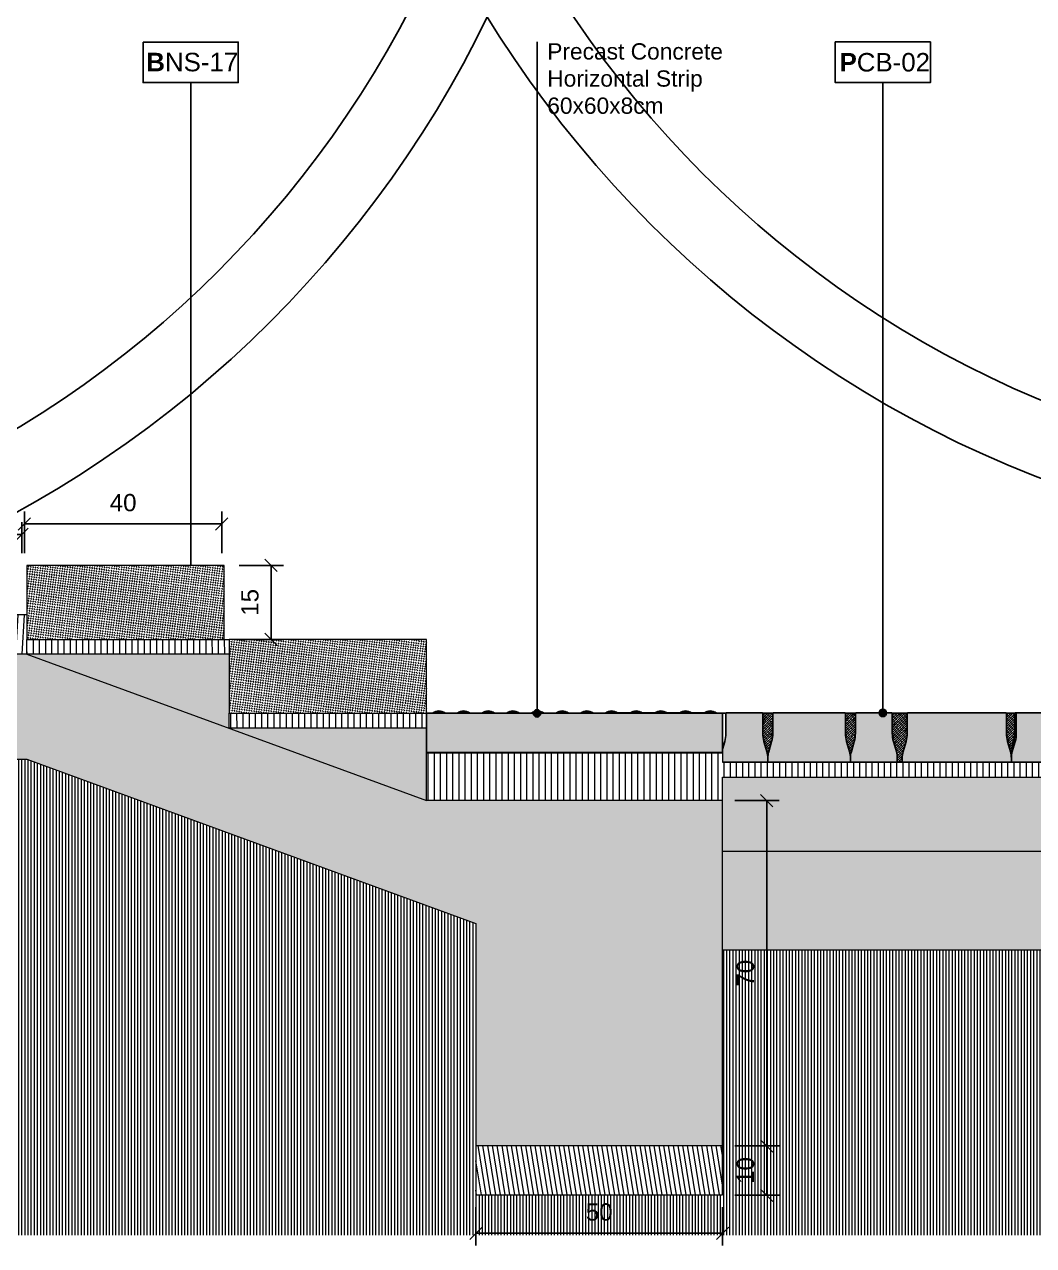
# Model space of a CAD drawing. Header units: metres. Extents: x -325 to 301, y -147 to 149.
# Drawn here: x 67.437 to 69.482, y 34.236 to 36.712 of the extents above; entities that cross this region are included whole.
import ezdxf

# ---------------------------------------------------------------- set-up
doc = ezdxf.new("R2010")
doc.units = ezdxf.units.M
doc.layers.get('Defpoints').update_dxf_attribs({"lineweight": 13})
doc.layers.add('-aux', color=50, linetype='Continuous', plot=False)
doc.layers.add('-AUX-QAD', color=5, linetype='Continuous', plot=False)
for name, color, linetype, true_color in [('0-TX-1_25', 7, 'Continuous', 0x3f4f7f), ('3-TR-paviment fort', 7, 'Continuous', 0xd1d1d1), ('EIT_3 TR sorra', 7, 'Continuous', 0xd8ceb0)]:
    doc.layers.add(name, color=color, linetype=linetype, true_color=true_color)
for name, color, linetype, lineweight, true_color in [('03-TR-Paviment_05_Open Joint Precast Pavements', 7, 'Continuous', 5, 0xb3b3b3), ('03-TR-Paviment_08_Natural Stone Bleachers', 7, 'Continuous', 5, 0xafad9d), ('3-TR sorra granitica', 7, 'Continuous', 0, 0xf2dac9), ('3-TR tot_u', 7, 'Continuous', 5, 0x787878)]:
    doc.layers.add(name, color=color, linetype=linetype, lineweight=lineweight, true_color=true_color)
for name, color, linetype, lineweight in [('1-CM', 7, 'Continuous', 0), ('3-TR Formigó', 252, 'Continuous', 0), ('3-TR Seleccionat', 44, 'Continuous', 0), ('3-TR Tot-u', 37, 'Continuous', 0)]:
    doc.layers.add(name, color=color, linetype=linetype, lineweight=lineweight)
for name, color, linetype in [('1-L- kodolé', 7, 'Continuous'), ('A-KEYPLAN_HATCH', 7, 'Continuous'), ('A_TEXT_2', 7, 'Continuous')]:
    doc.layers.add(name, color=color, linetype=linetype)
doc.styles.get("Standard").update_dxf_attribs({"font": 'arial.ttf'})
doc.dimstyles.new('ISO-25', dxfattribs={"dimtxt": 0.1, "dimasz": 0.1, "dimexe": 0.1, "dimexo": 0.1, "dimgap": 0.1, "dimtad": 1, "dimdec": 0, "dimlfac": 100, "dimzin": 9, "dimtxsty": 'Standard', "dimblk": 'OBLIQUE', "dimcen": 0.1, "dimadec": 0, "dimazin": 0, "dimtfac": 1, "dimtdec": 0, "dimtmove": 0, "dimatfit": 3, "dimldrblk": 'OBLIQUE', "dimfxl": 1, "dimarcsym": 0})
pattern_1 = [(44.4325457, (44.7649965, -35.0010434), (0.00187572522, 0.00661871837), [0.0085328125, -0.0017065625, 0, -0.0017065625])]

# ---------------------------------------------------------------- blocks, each defined once
blk = doc.blocks.new('BNS18')
at = {"layer": '03-TR-Paviment_08_Natural Stone Bleachers'}
h = blk.add_hatch(dxfattribs=at)
h.set_pattern_fill('DASH', color=256, scale=0.0011, angle=233, style=0, double=1)
h.set_pattern_definition([(233, (-64.0042394, -52.5933934), (0.00068739555, -0.00489107349), [0.0034925, -0.0034925])])
h.paths.add_polyline_path([(0.4, 0.15), (0.4, 0), (0, 0), (0, 0.15)])
at = {"layer": '1-CM'}
blk.add_lwpolyline([(0.4, 0.15), (0.4, 0), (0, 0), (0, 0.15)], close=True, dxfattribs=at)
blk = doc.blocks.new('hatch keyplan 2')
at = {"layer": 'A-KEYPLAN_HATCH'}
blk.add_lwpolyline([(0, 0.00548), (0.01287, 0.00548), (0.01287, 0), (0, 0)], close=True, dxfattribs=at)
blk = doc.blocks.new('hatch keyplan')
at = {"layer": 'A-KEYPLAN_HATCH'}
blk.add_blockref('hatch keyplan 2', (1.43058, 0.85215), dxfattribs=at)
blk = doc.blocks.new('PCB03')
at = {"layer": 'A-KEYPLAN_HATCH'}
blk.add_blockref('hatch keyplan', (-1.42958, -0.85215), dxfattribs=at)
at = {"layer": 'A_TEXT_2', "insert": (0.0002, 0.00399), "char_height": 0.0025, "attachment_point": 1}
blk.add_mtext_dynamic_manual_height_columns('\\pi0.00139;{\\fArial|b1|i0|c0|p34;P}CB-02', width=0.0145619, gutter_width=0.015, heights=[0], dxfattribs=at)
blk = doc.blocks.new('BNS17')
at = {"layer": 'A-KEYPLAN_HATCH'}
blk.add_lwpolyline([(0, 0.0039), (0.00917, 0.0039), (0.00917, 0), (0, 0)], close=True, dxfattribs=at)
at = {"layer": 'A_TEXT_2', "insert": (0.00031, 0.00286), "char_height": 0.0017812, "attachment_point": 1}
blk.add_mtext_dynamic_manual_height_columns('{\\fArial|b1|i0|c0|p34;B}NS-17', width=0.0103753, gutter_width=0.01069, heights=[0], dxfattribs=at)
blk = doc.blocks.new('_Oblique')
at = {"color": 0, "lineweight": -2}
blk.add_line((-0.5, -0.5), (0.5, 0.5), dxfattribs=at)
blk = doc.blocks.new('*D1935')
at = {"layer": '0-TX-1_25', "color": 0, "lineweight": -2, "transparency": 16777216}
for p, q in [((67.4366, 35.64), (67.4366, 35.7241)), ((67.8366, 35.64), (67.8366, 35.7241)), ((67.8366, 35.6991), (67.4366, 35.6991))]:
    blk.add_line(p, q, dxfattribs=at)
at = {"layer": 'Defpoints', "color": 0, "transparency": 16777216}
for p in [(67.4366, 35.6991), (67.4366, 35.615), (67.8366, 35.615)]:
    blk.add_point(p, dxfattribs=at)
at = {"layer": '0-TX-1_25', "color": 0, "lineweight": -2, "transparency": 16777216, "xscale": 0.025, "yscale": 0.025, "zscale": 0.025, "rotation": 180}
blk.add_blockref('_Oblique', (67.4366, 35.6991), dxfattribs=at)
at = {"layer": '0-TX-1_25', "color": 0, "lineweight": -2, "transparency": 16777216, "xscale": 0.025, "yscale": 0.025, "zscale": 0.025}
blk.add_blockref('_Oblique', (67.8366, 35.6991), dxfattribs=at)
at = {"layer": '0-TX-1_25', "color": 0, "transparency": 16777216, "insert": (67.6366, 35.742), "char_height": 0.035, "attachment_point": 5}
blk.add_mtext('40', dxfattribs=at)
blk = doc.blocks.new('*D1936')
at = {"layer": '0-TX-1_25', "color": 0, "lineweight": -2, "transparency": 16777216}
for p, q in [((67.8716, 35.615), (67.9616, 35.615)), ((67.9366, 35.465), (67.9366, 35.615)), ((67.8716, 35.465), (67.9616, 35.465))]:
    blk.add_line(p, q, dxfattribs=at)
at = {"layer": 'Defpoints', "color": 0, "transparency": 16777216}
for p in [(67.8466, 35.615), (67.9366, 35.615), (67.8466, 35.465)]:
    blk.add_point(p, dxfattribs=at)
at = {"layer": '0-TX-1_25', "color": 0, "lineweight": -2, "transparency": 16777216, "xscale": 0.025, "yscale": 0.025, "zscale": 0.025}
for p, rotation in [((67.9366, 35.615), 90), ((67.9366, 35.465), 270)]:
    blk.add_blockref('_Oblique', p, dxfattribs=dict(at, rotation=rotation))
at = {"layer": '0-TX-1_25', "color": 0, "transparency": 16777216, "insert": (67.8937, 35.54), "char_height": 0.035, "attachment_point": 5, "rotation": 90}
blk.add_mtext('15', dxfattribs=at)
blk = doc.blocks.new('POINT')
at = {"layer": '0-TX-1_25'}
h = blk.add_hatch(dxfattribs=at)
h.set_pattern_fill('ANGLE', color=256)
h.set_pattern_definition([(0, (-83.747, -12.726), (0, 6.985), [5.08, -1.905]), (90, (-83.747, -12.726), (-6.985, 4e-16), [5.08, -1.905])])
edge = h.paths.add_edge_path()
edge.add_arc((0, 0), 0.0075, 0, 360)
h = blk.add_hatch(color=256, dxfattribs=at)
h.dxf.hatch_style = 1
edge = h.paths.add_edge_path()
edge.add_arc((0, 0), 0.0075, 0, 360)
blk.add_circle((0, 0), 0.0075, dxfattribs=at)
blk = doc.blocks.new('*D1938')
at = {"layer": '0-TX-1_25', "color": 0, "lineweight": -2, "transparency": 16777216}
for p, q in [((67.0316, 35.64), (67.0316, 35.7026)), ((67.4316, 35.64), (67.4316, 35.7026)), ((67.0316, 35.6776), (67.4316, 35.6776))]:
    blk.add_line(p, q, dxfattribs=at)
at = {"layer": 'Defpoints', "color": 0, "transparency": 16777216}
for p in [(67.4316, 35.6776), (67.0316, 35.615), (67.4316, 35.615)]:
    blk.add_point(p, dxfattribs=at)
at = {"layer": '0-TX-1_25', "color": 0, "lineweight": -2, "transparency": 16777216, "xscale": 0.025, "yscale": 0.025, "zscale": 0.025, "rotation": 180}
blk.add_blockref('_Oblique', (67.0316, 35.6776), dxfattribs=at)
at = {"layer": '0-TX-1_25', "color": 0, "lineweight": -2, "transparency": 16777216, "xscale": 0.025, "yscale": 0.025, "zscale": 0.025}
blk.add_blockref('_Oblique', (67.4316, 35.6776), dxfattribs=at)
at = {"layer": '0-TX-1_25', "color": 0, "transparency": 16777216, "insert": (67.2316, 35.7205), "char_height": 0.035, "attachment_point": 5}
blk.add_mtext('40', dxfattribs=at)
blk = doc.blocks.new('*U1805')
at = {"layer": '3-TR-paviment fort'}
blk.add_hatch(color=256, dxfattribs=at).paths.add_polyline_path([(0.025, 0), (0.05, 0, 0.4)])
blk.add_lwpolyline([(0.025, 0), (0.05, 0)])
blk.add_arc((0.0375, -0.013125), 0.018125, 46.397181, 133.602819)
blk = doc.blocks.new('*U1806')
at = {"color": 0, "linetype": 'ByBlock', "lineweight": -2, "transparency": 16777216}
for p in [(0, 0.08), (0.05, 0.08), (0.1, 0.08), (0.15, 0.08), (0.2, 0.08), (0.25, 0.08), (0.3, 0.08), (0.35, 0.08), (0.4, 0.08), (0.45, 0.08), (0.5, 0.08), (0.55, 0.08)]:
    blk.add_blockref('*U1805', p, dxfattribs=at)
blk = doc.blocks.new('Warning Surface 600x600x80')
at = {"layer": '3-TR-paviment fort'}
blk.add_hatch(color=256, dxfattribs=at).paths.add_polyline_path([(0, 0.08), (0.6, 0.08), (0.6, 0), (0.0002, 0.0006)])
blk.add_lwpolyline([(0, 0.08), (0.6, 0.08)])
at = {"layer": '1-CM'}
blk.add_lwpolyline([(0.6, 0.08), (0, 0.08), (0, 0), (0.6, 0)], close=True, dxfattribs=at)
blk.add_blockref('*U1806', (-0.0125, 0))
blk = doc.blocks.new('*D3004')
at = {"layer": '0-TX-1_25', "color": 0, "lineweight": -2, "transparency": 16777216}
for p, q in [((68.3516, 34.3136), (68.3516, 34.2359)), ((68.8516, 34.3136), (68.8516, 34.2359)), ((68.3516, 34.2609), (68.8516, 34.2609))]:
    blk.add_line(p, q, dxfattribs=at)
at = {"layer": 'Defpoints', "color": 0, "transparency": 16777216}
for p in [(68.3516, 34.3386), (68.8516, 34.3386), (68.8516, 34.2609)]:
    blk.add_point(p, dxfattribs=at)
at = {"layer": '0-TX-1_25', "color": 0, "lineweight": -2, "transparency": 16777216, "xscale": 0.025, "yscale": 0.025, "zscale": 0.025, "rotation": 180}
blk.add_blockref('_Oblique', (68.3516, 34.2609), dxfattribs=at)
at = {"layer": '0-TX-1_25', "color": 0, "lineweight": -2, "transparency": 16777216, "xscale": 0.025, "yscale": 0.025, "zscale": 0.025}
blk.add_blockref('_Oblique', (68.8516, 34.2609), dxfattribs=at)
at = {"layer": '0-TX-1_25', "color": 0, "transparency": 16777216, "insert": (68.6016, 34.3038), "char_height": 0.035, "attachment_point": 5}
blk.add_mtext('50', dxfattribs=at)
blk = doc.blocks.new('*D3005')
at = {"layer": '0-TX-1_25', "color": 0, "lineweight": -2, "transparency": 16777216}
for p, q in [((68.8766, 35.1381), (68.9661, 35.1381)), ((68.9411, 35.1381), (68.9411, 34.4381)), ((68.8762, 34.4381), (68.9661, 34.4381))]:
    blk.add_line(p, q, dxfattribs=at)
at = {"layer": 'Defpoints', "color": 0, "transparency": 16777216}
for p in [(68.8516, 35.1381), (68.8512, 34.4381), (68.9411, 34.4381)]:
    blk.add_point(p, dxfattribs=at)
at = {"layer": '0-TX-1_25', "color": 0, "lineweight": -2, "transparency": 16777216, "xscale": 0.025, "yscale": 0.025, "zscale": 0.025}
for p, rotation in [((68.9411, 35.1381), 90), ((68.9411, 34.4381), 270)]:
    blk.add_blockref('_Oblique', p, dxfattribs=dict(at, rotation=rotation))
at = {"layer": '0-TX-1_25', "color": 0, "transparency": 16777216, "insert": (68.8982, 34.7881), "char_height": 0.035, "attachment_point": 5, "rotation": 90}
blk.add_mtext('70', dxfattribs=at)
blk = doc.blocks.new('*D3006')
at = {"layer": '0-TX-1_25', "color": 0, "lineweight": -2, "transparency": 16777216}
for p, q in [((68.8762, 34.4381), (68.9661, 34.4381)), ((68.9411, 34.4381), (68.9411, 34.3381)), ((68.8762, 34.3381), (68.9661, 34.3381))]:
    blk.add_line(p, q, dxfattribs=at)
at = {"layer": 'Defpoints', "color": 0, "transparency": 16777216}
for p in [(68.8512, 34.4381), (68.8512, 34.3381), (68.9411, 34.3381)]:
    blk.add_point(p, dxfattribs=at)
at = {"layer": '0-TX-1_25', "color": 0, "lineweight": -2, "transparency": 16777216, "xscale": 0.025, "yscale": 0.025, "zscale": 0.025}
for p, rotation in [((68.9411, 34.4381), 90), ((68.9411, 34.3381), 270)]:
    blk.add_blockref('_Oblique', p, dxfattribs=dict(at, rotation=rotation))
at = {"layer": '0-TX-1_25', "color": 0, "transparency": 16777216, "insert": (68.8982, 34.3881), "char_height": 0.035, "attachment_point": 5, "rotation": 90}
blk.add_mtext('10', dxfattribs=at)

msp = doc.modelspace()

# ---------------------------------------------------------------- hatches: boundary and pattern name
at = {"layer": '03-TR-Paviment_05_Open Joint Precast Pavements'}
h = msp.add_hatch(color=256, dxfattribs=at)
h.dxf.hatch_style = 1
h.paths.add_polyline_path([(68.9332, 35.2738), (68.9332, 35.315), (68.9324, 35.315), (68.9324, 35.3158), (68.8591, 35.3158), (68.8591, 35.315), (68.8583, 35.2738, -0.069923), (68.8561, 35.2581), (68.8516, 35.2424), (68.8516, 35.2158), (68.9432, 35.2158), (68.9432, 35.224, 0.069923), (68.9413, 35.2374), (68.9354, 35.2581, -0.069923)])
h = msp.add_hatch(color=256, dxfattribs=at)
h.dxf.hatch_style = 1
edge = h.paths.add_edge_path()
edge.add_line((69.1107, 35.2158), (69.1107, 35.224))
edge.add_arc((69.0623, 35.224), 0.0484, 360, 375.999)
edge.add_line((69.1088, 35.2374), (69.1029, 35.2581))
edge.add_arc((69.1578, 35.2738), 0.0571, 180, 195.999, ccw=False)
edge.add_line((69.1007, 35.2738), (69.1007, 35.315))
edge.add_line((69.1007, 35.315), (69.0999, 35.315))
edge.add_line((69.0999, 35.315), (69.0999, 35.3158))
edge.add_line((69.0999, 35.3158), (68.9541, 35.3158))
edge.add_line((68.9541, 35.3158), (68.9541, 35.315))
edge.add_line((68.9541, 35.315), (68.9533, 35.315))
edge.add_line((68.9533, 35.315), (68.9533, 35.2738))
edge.add_arc((68.8961, 35.2738), 0.0571, 344.001, 360, ccw=False)
edge.add_line((68.951, 35.2581), (68.9451, 35.2374))
edge.add_arc((68.9916, 35.224), 0.0484, 164.001, 180)
edge.add_line((68.9432, 35.224), (68.9432, 35.2158))
edge.add_line((68.9432, 35.2158), (69.1107, 35.2158))
h = msp.add_hatch(color=256, dxfattribs=at)
h.dxf.hatch_style = 1
edge = h.paths.add_edge_path()
edge.add_line((69.2057, 35.2158), (69.2057, 35.224))
edge.add_arc((69.1573, 35.224), 0.0484, 0, 15.999)
edge.add_line((69.2038, 35.2374), (69.1979, 35.2581))
edge.add_arc((69.2528, 35.2738), 0.0571, 180, 195.999, ccw=False)
edge.add_line((69.1956, 35.2738), (69.1956, 35.315))
edge.add_line((69.1956, 35.315), (69.1948, 35.315))
edge.add_line((69.1948, 35.315), (69.1948, 35.3158))
edge.add_line((69.1948, 35.3158), (69.1215, 35.3158))
edge.add_line((69.1215, 35.3158), (69.1215, 35.315))
edge.add_line((69.1215, 35.315), (69.1208, 35.315))
edge.add_line((69.1208, 35.315), (69.1208, 35.2738))
edge.add_arc((69.0636, 35.2738), 0.0571, -15.999, 0, ccw=False)
edge.add_line((69.1185, 35.2581), (69.1126, 35.2374))
edge.add_arc((69.1591, 35.224), 0.0484, 164.001, 180)
edge.add_line((69.1107, 35.224), (69.1107, 35.2158))
edge.add_line((69.1107, 35.2158), (69.2057, 35.2158))
h = msp.add_hatch(color=256, dxfattribs=at)
h.dxf.hatch_style = 1
edge = h.paths.add_edge_path()
edge.add_line((69.4369, 35.2158), (69.4369, 35.224))
edge.add_arc((69.3885, 35.224), 0.0484, 0, 15.999)
edge.add_line((69.435, 35.2374), (69.4291, 35.2581))
edge.add_arc((69.484, 35.2738), 0.0571, 180, 195.999, ccw=False)
edge.add_line((69.4269, 35.2738), (69.4269, 35.315))
edge.add_line((69.4269, 35.315), (69.4261, 35.315))
edge.add_line((69.4261, 35.315), (69.4261, 35.3158))
edge.add_line((69.4261, 35.3158), (69.2265, 35.3158))
edge.add_line((69.2265, 35.3158), (69.2265, 35.315))
edge.add_line((69.2265, 35.315), (69.2257, 35.315))
edge.add_line((69.2257, 35.315), (69.2257, 35.2738))
edge.add_arc((69.1686, 35.2738), 0.0571, -15.999, 0, ccw=False)
edge.add_line((69.2235, 35.2581), (69.2176, 35.2374))
edge.add_arc((69.2641, 35.224), 0.0484, 164.001, 180)
edge.add_line((69.2157, 35.224), (69.2157, 35.2158))
edge.add_line((69.2157, 35.2158), (69.4369, 35.2158))
h = msp.add_hatch(color=256, dxfattribs=at)
h.dxf.hatch_style = 1
h.paths.add_polyline_path([(69.5185, 35.2738), (69.5185, 35.315), (69.5177, 35.315), (69.5177, 35.3158), (69.4444, 35.3158), (69.4444, 35.315), (69.4436, 35.2738, -0.069923), (69.4414, 35.2581), (69.4369, 35.2424), (69.4369, 35.2158), (69.5286, 35.2158), (69.5286, 35.224, 0.069923), (69.5267, 35.2374), (69.5207, 35.2581, -0.069923)])
at = {"layer": '3-TR Formigó'}
h = msp.add_hatch(dxfattribs=at)
h.set_pattern_fill('ANSI31', color=256, scale=0.003, angle=234.1752)
h.set_pattern_definition([(279.175244, (-140.610457, -9.582296), (0.00940313004, 0.0015188056), [])])
h.paths.add_polyline_path([(68.8516, 34.4386), (68.3516, 34.4386), (68.3516, 34.3386), (68.8516, 34.3386)])
at = {"layer": '3-TR Seleccionat'}
h = msp.add_hatch(dxfattribs=at)
h.set_pattern_fill('ANSI31', color=256, scale=0.002, angle=225, style=0)
h.set_pattern_definition([(270, (64.4152305, 34.524686), (0.00635, -2e-18), [])])
h.paths.add_polyline_path([(68.8516, 34.8355), (68.8516, 34.3386), (68.3516, 34.3386), (68.3516, 34.8891), (67.4416, 35.222), (67.3416, 35.222), (67.3416, 34.635), (66.8416, 34.635), (66.8416, 35.135), (64.5668, 35.135), (64.5684, 34.7197), (64.5668, 34.2572), (71.5671, 34.2571), (71.5668, 34.8358), (69.5168, 34.8358)])
at = {"layer": '3-TR sorra granitica'}
h = msp.add_hatch(dxfattribs=at)
h.set_pattern_fill('LINE', color=256, scale=0.1, angle=51.1041, style=0)
h.set_pattern_definition([(86.7506083, (101.37116, 242.021524), (-0.0124799034, 0.00070852734), [])])
h.paths.add_polyline_path([(65.7373, 35.4947), (65.7376, 35.4947), (65.7376, 35.5145), (65.7373, 35.5145)])
h.paths.add_polyline_path([(65.8216, 35.515), (65.8216, 35.485), (66.8416, 35.4852), (66.8416, 35.435), (67.4416, 35.435), (67.4419, 35.5149)])
h = msp.add_hatch(dxfattribs=at)
h.set_pattern_fill('LINE', color=256, scale=0.1, angle=54.368, style=0)
h.set_pattern_definition([(90.014497, (93.214715, 243.640808), (-0.0124999996, -3.1627e-06), [])])
h.paths.add_polyline_path([(67.4416, 35.435), (67.4416, 35.465), (67.8516, 35.465), (67.8516, 35.435)])
h.paths.add_polyline_path([(67.4416, 35.465), (67.4454, 35.465), (67.4419, 35.4354), (67.4416, 35.4354)])
h = msp.add_hatch(dxfattribs=at)
h.set_pattern_fill('LINE', color=256, scale=0.1, angle=54.368, style=0)
h.set_pattern_definition([(90.014497, (92.814715, 243.490808), (-0.0124999996, -3.1627e-06), [])])
h.paths.add_polyline_path([(67.8516, 35.285), (67.8516, 35.315), (68.2516, 35.315), (68.2516, 35.285)])
h.paths.add_polyline_path([(67.8507, 35.315), (67.8524, 35.315), (67.8498, 35.2852), (67.8516, 35.2852)])
h = msp.add_hatch(dxfattribs=at)
h.set_pattern_fill('LINE', color=256, scale=0.1, angle=54.368, style=0)
h.set_pattern_definition([(90.014497, (93.614715, 243.376648), (-0.0124999996, -3.1627e-06), [])])
h.paths.add_polyline_path([(69.5171, 35.2146), (69.5166, 35.1854), (69.5169, 35.1854), (69.5168, 35.2146)], flags=16)
h.paths.add_polyline_path([(69.4313, 35.1846), (71.5668, 35.1858), (71.5668, 35.2158), (68.8516, 35.2147), (68.8516, 35.2358), (68.2516, 35.2358), (68.2516, 35.1386), (68.8516, 35.1386), (68.8516, 35.1848)])
at = {"layer": '3-TR Tot-u'}
h = msp.add_hatch(dxfattribs=at)
h.set_pattern_fill('EARTH', color=256, scale=0.005, angle=-84.0741)
h.set_pattern_definition([(275.925852, (5.727865, -44.551055), (0.034858251, -0.028302426), [0.03175, -0.03175]), (275.925852, (5.739708, -44.549825), (0.034858251, -0.028302426), [0.03175, -0.03175]), (275.925852, (5.75155, -44.548596), (0.034858251, -0.028302426), [0.03175, -0.03175]), (5.925852, (5.755908, -44.552134), (0.028302426, 0.034858251), [0.03175, -0.03175]), (5.925852, (5.757137, -44.563977), (0.028302426, 0.034858251), [0.03175, -0.03175]), (5.925852, (5.758366, -44.57582), (0.028302426, 0.034858251), [0.03175, -0.03175])])
h.paths.add_polyline_path([(68.8516, 35.0361), (68.8516, 34.8359), (71.5669, 34.8364), (71.5668, 35.0364), (69.5461, 35.0364)])
at = {"layer": '3-TR tot_u'}
h = msp.add_hatch(dxfattribs=at)
h.set_pattern_fill('AR-CONC', color=256, scale=0.0002, angle=90.2664)
h.set_pattern_definition([(140.266414, (3.425684, -16.30607), (0.003018359, 0.036451363), [0.00381, -0.04191]), (85.266414, (3.425684, -16.30607), (-0.038178181, -0.007226283), [0.003048, -0.033528117]), (190.71786, (3.425935, -16.303033), (-0.035159821, 0.02922508), [0.003238002, -0.035618049]), (136.450614, (3.415524, -16.306118), (0.008156283, 0.05425432), [0.005715, -0.062865]), (186.90197, (3.416204, -16.301596), (-0.049705466, 0.047250218), [0.004857005, -0.05342712]), (81.450565, (3.415524, -16.30612), (-0.049705466, 0.047250218), [0.004571993, -0.050291946]), (111.266414, (3.41804, -16.301026), (0.020311824, 0.030417653), [0.00381, -0.04191]), (56.266414, (3.41804, -16.301026), (-0.036894668, 0.012188985), [0.003048, -0.033528]), (161.71786, (3.419733, -16.29849), (-0.016582845, 0.042606638), [0.003238002, -0.035617988]), (127.766414, (3.425684, -16.30607), (-0.0169136972, 0.0005390813), [0, -0.0331216, 0, -0.034036, 0, -0.033655]), (97.766414, (3.425684, -16.30607), (-0.020098038, 0.0132706243), [0, -0.0194056, 0, -0.0323596, 0, -0.012827]), (57.766414, (3.425737, -16.317399), (0.0010196429, 0.0271231534), [0, -0.0127, 0, -0.039624, 0, -0.052578]), (47.766414, (3.42576, -16.322479), (-0.005222997, 0.0296018704), [0, -0.01651, 0, -0.0263144, 0, -0.037338])])
h.paths.add_polyline_path([(66.8416, 35.435), (67.4416, 35.435), (67.8516, 35.435), (67.8516, 35.315), (67.8516, 35.285), (68.2516, 35.285), (68.2516, 35.1386), (68.8516, 35.1386), (68.8516, 34.4386), (68.3516, 34.4386), (68.3516, 34.8891), (67.4416, 35.222), (67.3416, 35.222), (67.3416, 34.735), (66.8416, 34.735)])
h = msp.add_hatch(dxfattribs=at)
h.set_pattern_fill('AR-CONC', color=256, scale=0.00025, angle=92.9928)
h.set_pattern_definition([(142.992814, (5.727865, -44.551055), (0.001601339, 0.045692094), [0.0047625, -0.0523875]), (87.992814, (5.727865, -44.551055), (-0.047239044, -0.011292642), [0.00381, -0.041910146]), (193.44426, (5.728, -44.547247), (-0.045637704, 0.034399452), [0.004047502, -0.044522561]), (139.177014, (5.71518, -44.55172), (0.00695794, 0.068226093), [0.00714375, -0.07858125]), (189.62837, (5.71576, -44.54603), (-0.064870924, 0.05604051), [0.006071256, -0.0667839]), (84.176966, (5.71518, -44.55172), (-0.064870924, 0.05604051), [0.00571499, -0.062864933]), (113.992814, (5.71802, -44.54521), (0.023552455, 0.039186736), [0.0047625, -0.0523875]), (58.992814, (5.71802, -44.54521), (-0.04679087, 0.013025288), [0.00381, -0.04191]), (164.44426, (5.719984, -44.541945), (-0.023238414, 0.052212023), [0.004047502, -0.044522484]), (130.492814, (5.727865, -44.551055), (-0.021150243, -0.000332572), [0, -0.041402, 0, -0.042545, 0, -0.04206875]), (100.492814, (5.727865, -44.551055), (-0.02588316, 0.015374507), [0, -0.024257, 0, -0.0404495, 0, -0.01603375]), (60.492814, (5.728605, -44.565196), (-0.000339588, 0.033926191), [0, -0.015875, 0, -0.04953, 0, -0.0657225]), (50.492814, (5.728936, -44.571537), (-0.0082814355, 0.036649903), [0, -0.0206375, 0, -0.032893, 0, -0.0466725])])
h.paths.add_polyline_path([(69.5169, 35.0358), (69.5168, 35.1844), (69.5168, 35.1844), (69.5165, 35.1844), (69.5172, 35.0358)], flags=17)
h.paths.add_polyline_path([(68.8516, 35.1386), (68.8516, 35.0358), (69.4895, 35.0358), (71.5676, 35.0358), (71.5661, 35.1854), (68.27, 35.1846), (68.8516, 35.1846)])
at = {"layer": 'EIT_3 TR sorra'}
h = msp.add_hatch(dxfattribs=at)
h.set_pattern_fill('ANSI36', color=256, scale=0.001075, angle=-0.5675, style=0, double=1)
h.set_pattern_definition(pattern_1)
edge = h.paths.add_edge_path()
edge.add_line((68.9432, 35.2158), (68.9432, 35.224))
edge.add_arc((68.8948, 35.224), 0.0484, 0, 15.999)
edge.add_line((68.9413, 35.2374), (68.9354, 35.2581))
edge.add_arc((68.9903, 35.2738), 0.0571, 180, 195.999, ccw=False)
edge.add_line((68.9332, 35.2738), (68.9332, 35.315))
edge.add_line((68.9332, 35.315), (68.9533, 35.315))
edge.add_line((68.9533, 35.315), (68.9533, 35.2738))
edge.add_arc((68.8961, 35.2738), 0.0571, 344.001, 360, ccw=False)
edge.add_line((68.951, 35.2581), (68.9451, 35.2374))
edge.add_arc((68.9916, 35.224), 0.0484, 164.001, 180)
edge.add_line((68.9432, 35.224), (68.9432, 35.2158))
h = msp.add_hatch(dxfattribs=at)
h.set_pattern_fill('ANSI36', color=256, scale=0.001075, angle=-0.5675, style=0, double=1)
h.set_pattern_definition(pattern_1)
edge = h.paths.add_edge_path()
edge.add_line((69.1107, 35.2158), (69.1107, 35.224))
edge.add_arc((69.0623, 35.224), 0.0484, 360, 375.999)
edge.add_line((69.1088, 35.2374), (69.1029, 35.2581))
edge.add_arc((69.1578, 35.2738), 0.0571, 180, 195.999, ccw=False)
edge.add_line((69.1007, 35.2738), (69.1007, 35.315))
edge.add_line((69.1007, 35.315), (69.1208, 35.315))
edge.add_line((69.1208, 35.315), (69.1208, 35.2738))
edge.add_arc((69.0636, 35.2738), 0.0571, -15.999, 0, ccw=False)
edge.add_line((69.1185, 35.2581), (69.1126, 35.2374))
edge.add_arc((69.1591, 35.224), 0.0484, 164.001, 180)
edge.add_line((69.1107, 35.224), (69.1107, 35.2158))
h = msp.add_hatch(dxfattribs=at)
h.set_pattern_fill('ANSI36', color=256, scale=0.001075, angle=-0.5675, style=0, double=1)
h.set_pattern_definition(pattern_1)
edge = h.paths.add_edge_path()
edge.add_line((69.2157, 35.2158), (69.2057, 35.2158))
edge.add_line((69.2057, 35.2158), (69.2057, 35.224))
edge.add_arc((69.1573, 35.224), 0.0484, 360, 375.999)
edge.add_line((69.2038, 35.2374), (69.1979, 35.2581))
edge.add_arc((69.2528, 35.2738), 0.0571, 180, 195.999, ccw=False)
edge.add_line((69.1956, 35.2738), (69.1956, 35.315))
edge.add_line((69.1956, 35.315), (69.2257, 35.315))
edge.add_line((69.2257, 35.315), (69.2257, 35.2738))
edge.add_arc((69.1686, 35.2738), 0.0571, -15.999, 0, ccw=False)
edge.add_line((69.2235, 35.2581), (69.2176, 35.2374))
edge.add_arc((69.2641, 35.224), 0.0484, 164.001, 180)
edge.add_line((69.2157, 35.224), (69.2157, 35.2158))
edge.add_line((69.2157, 35.2158), (69.2057, 35.2158))
h = msp.add_hatch(dxfattribs=at)
h.set_pattern_fill('ANSI36', color=256, scale=0.001075, angle=-0.5675, style=0, double=1)
h.set_pattern_definition(pattern_1)
edge = h.paths.add_edge_path()
edge.add_line((69.4369, 35.2158), (69.4369, 35.224))
edge.add_arc((69.3885, 35.224), 0.0484, 360, 375.999)
edge.add_line((69.435, 35.2374), (69.4291, 35.2581))
edge.add_arc((69.484, 35.2738), 0.0571, 180, 195.999, ccw=False)
edge.add_line((69.4269, 35.2738), (69.4269, 35.315))
edge.add_line((69.4269, 35.315), (69.4469, 35.315))
edge.add_line((69.4469, 35.315), (69.4469, 35.2738))
edge.add_arc((69.3898, 35.2738), 0.0571, -15.999, 0, ccw=False)
edge.add_line((69.4447, 35.2581), (69.4388, 35.2374))
edge.add_arc((69.4853, 35.224), 0.0484, 164.001, 180)
edge.add_line((69.4369, 35.224), (69.4369, 35.2158))

# ---------------------------------------------------------------- linework, layer by layer
at = {"layer": '-aux'}
for points in [[(68.8282, 35.315), (68.8282, 35.315), (68.8583, 35.315), (68.8583, 35.2738, -0.069923), (68.8561, 35.2581), (68.8516, 35.2424)], [(68.9432, 35.2158), (68.9432, 35.2158), (68.9432, 35.224, 0.069923), (68.9413, 35.2374), (68.9354, 35.2581, -0.069923), (68.9332, 35.2738), (68.9332, 35.315), (68.9533, 35.315), (68.9533, 35.2738, -0.069923), (68.951, 35.2581), (68.9451, 35.2374, 0.069923), (68.9432, 35.224), (68.9432, 35.2158), (68.9432, 35.2158)], [(69.1107, 35.2158), (69.1107, 35.2158), (69.1107, 35.224, 0.069923), (69.1088, 35.2374), (69.1029, 35.2581, -0.069923), (69.1007, 35.2738), (69.1007, 35.315), (69.1208, 35.315), (69.1208, 35.2738, -0.069923), (69.1185, 35.2581), (69.1126, 35.2374, 0.069923), (69.1107, 35.224), (69.1107, 35.2158), (69.1107, 35.2158)], [(69.2157, 35.2158), (69.2057, 35.2158), (69.2057, 35.224, 0.069923), (69.2038, 35.2374), (69.1979, 35.2581, -0.069923), (69.1956, 35.2738), (69.1956, 35.315), (69.2257, 35.315), (69.2257, 35.2738, -0.069923), (69.2235, 35.2581), (69.2176, 35.2374, 0.069923), (69.2157, 35.224), (69.2157, 35.2158), (69.2057, 35.2158)], [(69.4369, 35.2158), (69.4369, 35.2158), (69.4369, 35.224, 0.069923), (69.435, 35.2374), (69.4291, 35.2581, -0.069923), (69.4269, 35.2738), (69.4269, 35.315), (69.4469, 35.315), (69.4469, 35.2738, -0.069923), (69.4447, 35.2581), (69.4388, 35.2374, 0.069923), (69.4369, 35.224), (69.4369, 35.2158), (69.4369, 35.2158)]]:
    msp.add_lwpolyline(points, format="xyb", dxfattribs=at)
at = {"layer": '-AUX-QAD'}
for centre, radius in [((70.3157, 37.9144), 2.2751), ((70.3157, 37.9144), 2.1279), ((66.3257, 37.7172), 2.2751), ((66.3257, 37.7172), 2.1279)]:
    msp.add_circle(centre, radius, dxfattribs=at)
at = {"layer": '0-TX-1_25'}
for points in [[(68.4755, 35.315), (68.4755, 36.6766)], [(67.7736, 36.5939), (67.7736, 35.615)], [(69.1763, 36.5939), (69.1763, 35.3158)]]:
    msp.add_lwpolyline(points, dxfattribs=at)
at = {"layer": '1-CM'}
for points in [[(67.4416, 35.515), (65.8216, 35.515)], [(67.8516, 35.435), (67.4416, 35.435), (67.4416, 35.465)], [(67.8416, 35.465), (67.8516, 35.465)], [(67.4416, 35.435), (66.8416, 35.435), (66.8416, 34.735), (67.3416, 34.735), (67.3416, 35.222), (67.4416, 35.222), (68.3516, 34.8891), (68.3516, 34.4386), (68.8516, 34.4386), (68.8516, 35.1386), (68.2516, 35.1386)], [(68.2516, 35.285), (67.8516, 35.285), (67.8516, 35.315)], [(68.8516, 35.1386), (68.2516, 35.1386), (68.2516, 35.315)], [(68.2516, 35.315), (68.8516, 35.315), (68.8516, 35.2158)], [(68.8516, 35.2358), (68.2516, 35.2358)], [(68.8516, 35.1858), (71.5668, 35.1858)], [(68.8516, 35.1386), (68.8516, 35.1858)], [(68.8516, 35.0358), (71.5668, 35.0358)], [(68.8516, 34.8358), (71.5668, 34.8358)], [(68.3516, 34.4386), (68.3516, 34.3386), (68.8516, 34.3386), (68.8516, 34.4386)]]:
    msp.add_lwpolyline(points, dxfattribs=at)
at = {"layer": '1-CM', "color": 251, "true_color": 0x636466}
msp.add_lwpolyline([(67.4416, 35.435), (68.2516, 35.1386)], dxfattribs=at)
at = {"layer": '1-L- kodolé'}
msp.add_lwpolyline([(68.8282, 35.315), (68.8282, 35.315), (68.8274, 35.315), (68.8274, 35.3158), (68.6279, 35.3158), (68.6279, 35.315), (68.6271, 35.315)], dxfattribs=at)
for points in [[(68.8516, 35.2158), (68.9432, 35.2158), (68.9432, 35.224, 0.069923), (68.9413, 35.2374), (68.9354, 35.2581, -0.069923), (68.9332, 35.2738), (68.9332, 35.315), (68.9324, 35.315), (68.9324, 35.3158), (68.8591, 35.3158), (68.8591, 35.315), (68.8583, 35.315), (68.8583, 35.2738, -0.069923), (68.8561, 35.2581), (68.8516, 35.2424)], [(69.4369, 35.2158), (69.5286, 35.2158), (69.5286, 35.224, 0.069923), (69.5267, 35.2374), (69.5207, 35.2581, -0.069923), (69.5185, 35.2738), (69.5185, 35.315), (69.5177, 35.315), (69.5177, 35.3158), (69.4444, 35.3158), (69.4444, 35.315), (69.4436, 35.315), (69.4436, 35.2738, -0.069923), (69.4414, 35.2581), (69.4369, 35.2424)]]:
    msp.add_lwpolyline(points, format="xyb", dxfattribs=at)
for points in [[(69.1107, 35.2158), (69.1107, 35.224, 0.069923), (69.1088, 35.2374), (69.1029, 35.2581, -0.069923), (69.1007, 35.2738), (69.1007, 35.315), (69.0999, 35.315), (69.0999, 35.3158), (68.9541, 35.3158), (68.9541, 35.315), (68.9533, 35.315), (68.9533, 35.2738, -0.069923), (68.951, 35.2581), (68.9451, 35.2374, 0.069923), (68.9432, 35.224), (68.9432, 35.2158)], [(69.2057, 35.2158), (69.2057, 35.224, 0.069923), (69.2038, 35.2374), (69.1979, 35.2581, -0.069923), (69.1956, 35.2738), (69.1956, 35.315), (69.1948, 35.315), (69.1948, 35.3158), (69.1215, 35.3158), (69.1215, 35.315), (69.1208, 35.315), (69.1208, 35.2738, -0.069923), (69.1185, 35.2581), (69.1126, 35.2374, 0.069923), (69.1107, 35.224), (69.1107, 35.2158)], [(69.4369, 35.2158), (69.4369, 35.224, 0.069923), (69.435, 35.2374), (69.4291, 35.2581, -0.069923), (69.4269, 35.2738), (69.4269, 35.315), (69.4261, 35.315), (69.4261, 35.3158), (69.2265, 35.3158), (69.2265, 35.315), (69.2257, 35.315), (69.2257, 35.2738, -0.069923), (69.2235, 35.2581), (69.2176, 35.2374, 0.069923), (69.2157, 35.224), (69.2157, 35.2158)]]:
    msp.add_lwpolyline(points, format="xyb", close=True, dxfattribs=at)

# ---------------------------------------------------------------- block references
at = {"xscale": 21.05278745422907, "yscale": 21.05278745422907, "zscale": 21.05278745422907}
msp.add_blockref('BNS17', (67.677, 36.5939), dxfattribs=at)
at = {"layer": '0-TX-1_25', "xscale": 15, "yscale": 15, "zscale": 15}
msp.add_blockref('PCB03', (69.0648, 36.5939), dxfattribs=at)
at = {"layer": '0-TX-1_25'}
for p in [(68.4755, 35.315), (69.1763, 35.3158)]:
    msp.add_blockref('POINT', p, dxfattribs=at)
at = {"layer": '1-CM', "xscale": -1}
for p in [(67.8416, 35.465), (68.2516, 35.315)]:
    msp.add_blockref('BNS18', p, dxfattribs=at)
at = {"layer": '1-CM'}
msp.add_blockref('Warning Surface 600x600x80', (68.2516, 35.235), dxfattribs=at)

# ---------------------------------------------------------------- texts
at = {"layer": '0-TX-1_25', "insert": (68.4962, 36.6735), "char_height": 0.033, "attachment_point": 1}
msp.add_mtext_dynamic_manual_height_columns('Precast Concrete Horizontal Strip 60x60x8cm', width=0.514074, gutter_width=12.5, heights=[0], dxfattribs=at)

# ---------------------------------------------------------------- dimensions: what is measured, and where the dimension line sits
at = {"layer": '0-TX-1_25'}
for base, p1, p2, angle, picture, middle in [((67.4366, 35.6991), (67.8366, 35.615), (67.4366, 35.615), 180, '*D1935', (67.6366, 35.742)), ((67.9366, 35.615), (67.8466, 35.465), (67.8466, 35.615), 90, '*D1936', (67.8937, 35.54)), ((68.9411, 34.4381), (68.8516, 35.1381), (68.8512, 34.4381), 90, '*D3005', (68.8982, 34.7881)), ((68.9411, 34.3381), (68.8512, 34.4381), (68.8512, 34.3381), 90, '*D3006', (68.8982, 34.3881))]:
    dim = msp.add_linear_dim(base=base, p1=p1, p2=p2, angle=angle, dimstyle='ISO-25', override={"dimtxt": 0.035, "dimasz": 0.025, "dimexe": 0.025, "dimexo": 0.025, "dimgap": 0.025, "dimblk1": 'Oblique', "dimblk2": 'Oblique', "dimsah": 1, "dimfxl": 0.1, "dimfxlon": 1, "dimarcsym": 1}, dxfattribs=at)
    dim.commit()
    dim.dimension.update_dxf_attribs({"geometry": picture, "text_midpoint": middle})
for base, p1, p2, picture, middle in [((67.4316, 35.6776), (67.0316, 35.615), (67.4316, 35.615), '*D1938', (67.2316, 35.7205)), ((68.8516, 34.2609), (68.3516, 34.3386), (68.8516, 34.3386), '*D3004', (68.6016, 34.3038))]:
    dim = msp.add_linear_dim(base=base, p1=p1, p2=p2, dimstyle='ISO-25', override={"dimtxt": 0.035, "dimasz": 0.025, "dimexe": 0.025, "dimexo": 0.025, "dimgap": 0.025, "dimblk1": 'Oblique', "dimblk2": 'Oblique', "dimsah": 1, "dimfxl": 0.1, "dimfxlon": 1, "dimarcsym": 1}, dxfattribs=at)
    dim.commit()
    dim.dimension.update_dxf_attribs({"geometry": picture, "text_midpoint": middle})

doc.saveas('drawing.dxf')
